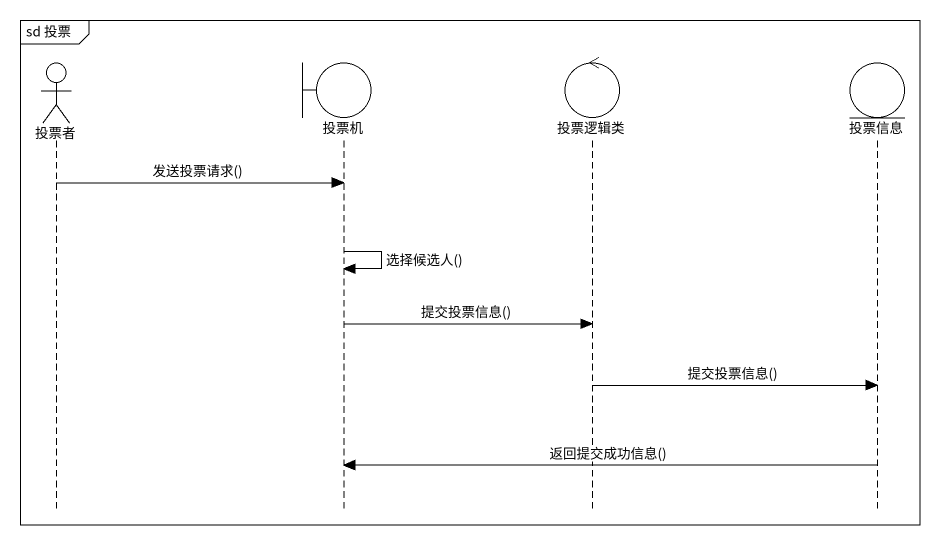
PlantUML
@startuml
mainframe sd 投票
hide footbox
actor 投票者
boundary 投票机
control 投票逻辑类
entity 投票信息

投票者 -> 投票机 : 发送投票请求()
投票机 -> 投票机 : 选择候选人()
投票机 -> 投票逻辑类 : 提交投票信息()
投票逻辑类 -> 投票信息 : 提交投票信息()
投票信息 -> 投票机 : 返回提交成功信息()
@enduml
